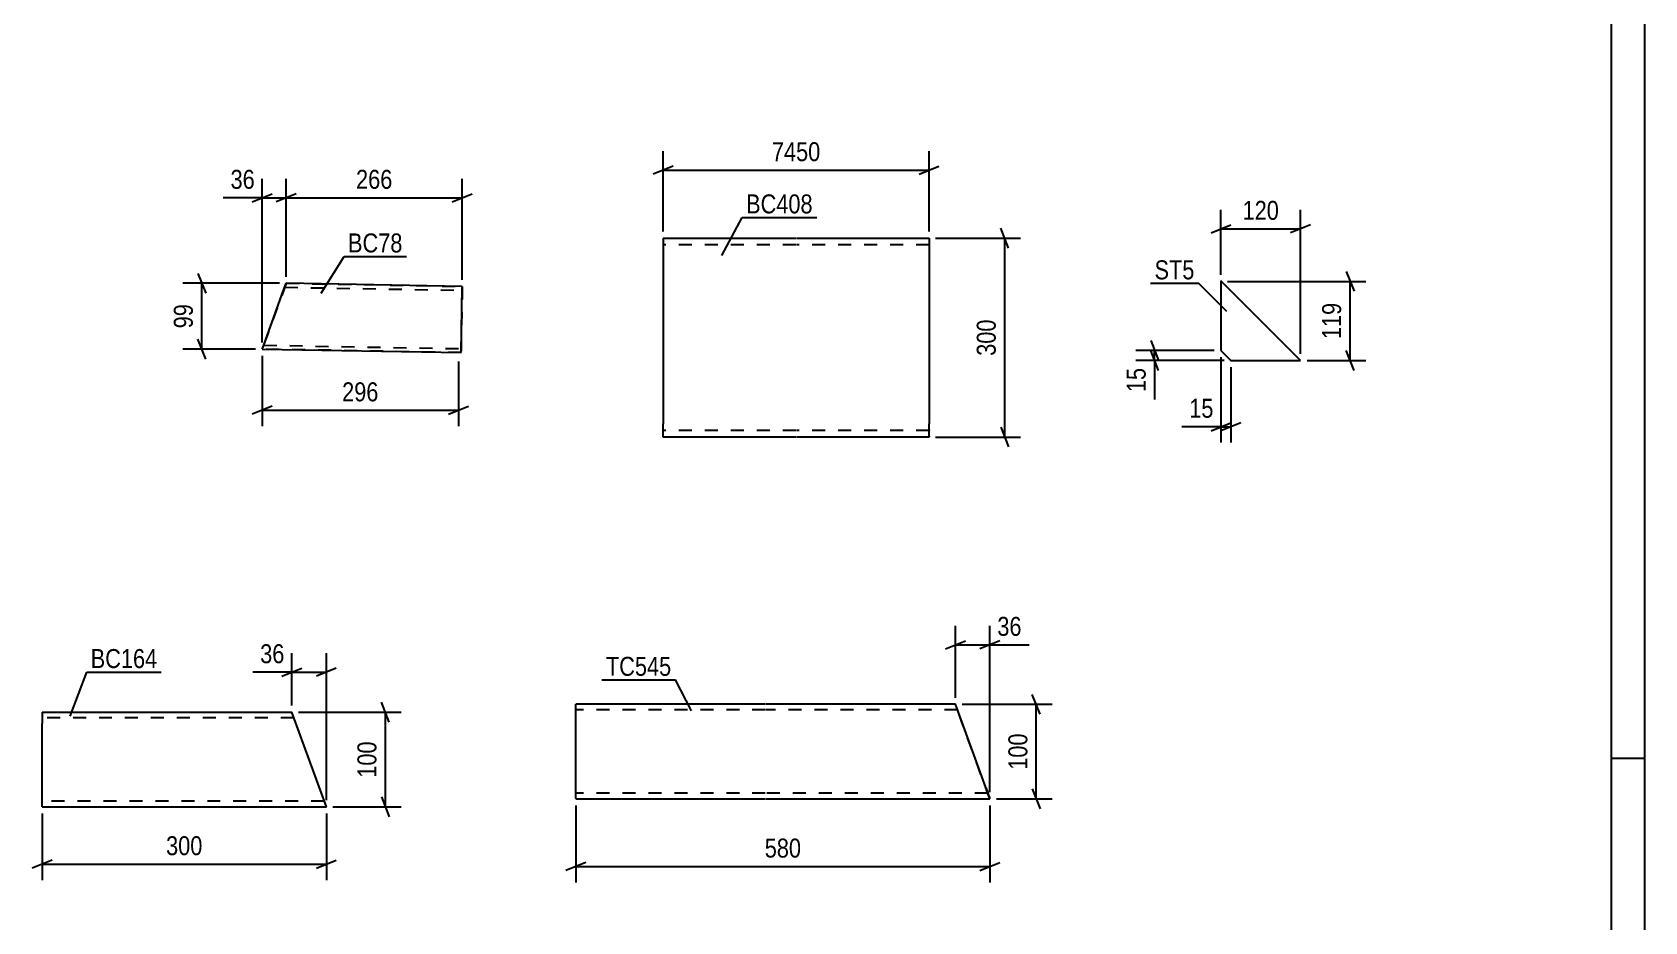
# Model space of a CAD drawing. Header units: millimetres. Extents: x 0 to 841, y 0 to 594.
# Drawn here: x 597.8 to 841, y 273.4 to 407.6 of the extents above; entities that cross this region are included whole.
import ezdxf

# ---------------------------------------------------------------- set-up
doc = ezdxf.new("R2010")
doc.units = ezdxf.units.MM
doc.linetypes.add('DXK_LINE_DOT2', pattern=[3.9198, 1.9599, -1.9599])
doc.styles.add('Arial Narrow', font='ARIALN.TTF', dxfattribs={"height": 0.2})

# ---------------------------------------------------------------- blocks, each defined once
blk = doc.blocks.new('Unknown-761543589-1133 - 10020')
at = {"color": 5, "linetype": 'Continuous'}
for p, q in [((841, 0), (841, 594)), ((836, 5), (836, 589)), ((841, 298), (836, 298))]:
    blk.add_line(p, q, dxfattribs=at)
blk = doc.blocks.new('Part-761543589-10356 - 10355')
at = {"color": 2, "linetype": 'Continuous'}
for p, q in [((599.29, 305.01), (599.29, 303.29)), ((599.29, 305.01), (636.95, 305.01)), ((642.15, 290.72), (636.95, 305.01)), ((599.29, 292.44), (599.29, 303.29)), ((599.29, 290.85), (599.29, 292.44)), ((599.29, 290.72), (599.29, 290.85)), ((599.29, 290.72), (642.15, 290.72))]:
    blk.add_line(p, q, dxfattribs=at)
at = {"color": 7, "linetype": 'DXK_LINE_DOT2'}
for p, q in [((599.29, 305.01), (599.29, 304.88)), ((599.29, 304.88), (599.29, 304.5)), ((637.26, 304.15), (599.29, 304.15)), ((599.29, 291.22), (599.29, 292.44)), ((641.84, 291.58), (599.29, 291.58))]:
    blk.add_line(p, q, dxfattribs=at)
blk = doc.blocks.new('Part-761543589-10460 - 10459')
at = {"color": 2, "linetype": 'Continuous'}
for p, q in [((708.36, 306.2), (679.79, 306.2)), ((679.79, 293.63), (679.79, 306.2)), ((737.03, 306.2), (708.46, 306.2)), ((737.03, 306.2), (737.03, 306.2)), ((741.61, 293.63), (737.03, 306.2)), ((679.79, 292.05), (679.79, 293.63)), ((679.79, 292.05), (679.79, 291.92)), ((679.79, 291.92), (708.36, 291.92)), ((708.46, 291.92), (742.23, 291.92)), ((741.61, 293.63), (742.23, 291.92)), ((742.23, 291.92), (742.23, 291.92))]:
    blk.add_line(p, q, dxfattribs=at)
at = {"color": 7, "linetype": 'DXK_LINE_DOT2'}
for p, q in [((708.36, 305.35), (679.79, 305.35)), ((737.34, 305.35), (708.46, 305.35)), ((742.23, 291.92), (737.03, 306.2)), ((737.34, 305.35), (737.34, 305.35)), ((708.36, 292.77), (679.79, 292.77)), ((679.79, 292.05), (679.79, 291.92)), ((741.92, 292.77), (708.46, 292.77)), ((741.89, 292.84), (741.72, 293.3)), ((741.92, 292.77), (741.89, 292.84)), ((741.92, 292.77), (741.92, 292.77))]:
    blk.add_line(p, q, dxfattribs=at)
blk = doc.blocks.new('Part-761543589-4791 - 4785')
at = {"color": 2, "linetype": 'Continuous'}
for p, q in [((789.08, 358.09), (777.08, 370.09)), ((777.08, 370.09), (777.08, 359.59)), ((777.08, 359.59), (778.58, 358.09)), ((778.58, 358.09), (789.08, 358.09))]:
    blk.add_line(p, q, dxfattribs=at)
blk = doc.blocks.new('Part-761543589-4891 - 4885')
at = {"color": 2, "linetype": 'Continuous'}
for p, q in [((692.95, 376.53), (692.95, 348.53)), ((692.95, 376.53), (712.95, 376.53)), ((713.05, 376.53), (733.05, 376.53)), ((733.05, 376.53), (733.05, 374.53)), ((733.05, 374.53), (733.05, 348.53)), ((692.95, 346.53), (692.95, 348.53)), ((733.05, 346.53), (733.05, 348.53)), ((712.95, 346.53), (692.95, 346.53)), ((733.05, 346.53), (713.05, 346.53))]:
    blk.add_line(p, q, dxfattribs=at)
at = {"color": 7, "linetype": 'DXK_LINE_DOT2'}
for p, q in [((712.95, 375.53), (692.95, 375.53)), ((733.05, 375.53), (713.05, 375.53)), ((733.05, 347.53), (733.05, 348.53)), ((692.95, 347.53), (692.95, 347.61)), ((692.95, 347.53), (692.95, 347.61)), ((712.95, 347.53), (692.95, 347.53)), ((733.05, 347.53), (713.05, 347.53)), ((733.05, 347.61), (733.05, 347.53)), ((733.05, 346.68), (733.05, 346.53))]:
    blk.add_line(p, q, dxfattribs=at)
blk = doc.blocks.new('Part-761543589-2228 - 2221')
at = {"color": 7, "linetype": 'DXK_LINE_DOT2'}
for p, q in [((636.1, 369.73), (632.48, 359.8)), ((636.1, 369.73), (662.65, 369.27)), ((635.74, 368.77), (635.81, 368.96)), ((635.81, 368.96), (635.83, 369)), ((635.83, 369), (635.86, 369.09)), ((635.86, 369.09), (635.88, 369.14)), ((635.88, 369.14), (635.88, 369.14)), ((635.88, 369.14), (662.64, 368.67)), ((635.88, 369.14), (662.64, 368.67)), ((662.65, 369.27), (662.47, 359.27)), ((662.64, 368.67), (662.64, 368.67)), ((632.7, 360.39), (632.7, 360.39)), ((632.7, 360.39), (662.48, 359.87)), ((632.7, 360.39), (662.48, 359.87)), ((662.47, 359.27), (632.48, 359.8)), ((662.48, 359.87), (662.48, 359.87))]:
    blk.add_line(p, q, dxfattribs=at)
at = {"color": 2, "linetype": 'Continuous'}
for p, q in [((635.66, 368.54), (636.1, 369.73)), ((636.1, 369.73), (636.1, 369.73)), ((662.65, 369.27), (636.1, 369.73)), ((632.75, 360.53), (635.66, 368.54)), ((662.47, 359.27), (662.65, 369.27)), ((662.65, 369.27), (662.65, 369.27)), ((632.51, 359.89), (632.61, 360.15)), ((632.61, 360.15), (632.75, 360.53)), ((632.48, 359.8), (632.51, 359.89)), ((632.48, 359.8), (632.48, 359.8)), ((632.48, 359.8), (662.47, 359.27)), ((662.47, 359.27), (662.47, 359.27))]:
    blk.add_line(p, q, dxfattribs=at)
blk = doc.blocks.new('StraightDimension-761543589-10439 - 10355')
at = {"color": 7, "linetype": 'Continuous'}
for p, q in [((599.29, 289.72), (599.29, 279.68)), ((642.15, 289.72), (642.15, 279.68)), ((600.79, 282.68), (597.79, 281.48)), ((640.65, 281.48), (643.65, 282.68)), ((599.29, 282.08), (642.15, 282.08))]:
    blk.add_line(p, q, dxfattribs=at)
at = {"color": 0}
blk.add_wipeout([(624.06, 282.83), (624.06, 287.03), (617.38, 287.03), (617.38, 282.83)], dxfattribs=at)
at = {"color": 3, "style": 'Arial Narrow'}
blk.add_text('300', height=2.863, dxfattribs=at).set_placement((617.98, 283.43))
blk = doc.blocks.new('StraightDimension-761543589-10362 - 10355')
at = {"color": 7, "linetype": 'Continuous'}
for p, q in [((636.95, 306.01), (636.95, 313.9)), ((642.15, 291.72), (642.15, 313.9)), ((635.45, 310.45), (638.45, 311.65)), ((643.65, 311.65), (640.65, 310.45)), ((636.95, 311.05), (642.15, 311.05))]:
    blk.add_line(p, q, dxfattribs=at)
at = {"color": 0}
blk.add_wipeout([(636.43, 311.8), (636.43, 316), (631.57, 316), (631.57, 311.8)], dxfattribs=at)
at = {"color": 7, "linetype": 'Continuous'}
blk.add_line((636.95, 311.05), (631.04, 311.05), dxfattribs=at)
blk.add_line((636.95, 311.05), (631.04, 311.05), dxfattribs=at)
at = {"color": 3, "style": 'Arial Narrow'}
blk.add_text('36', height=2.863, dxfattribs=at).set_placement((632.17, 312.4))
blk = doc.blocks.new('StraightDimension-761543589-10414 - 10355')
at = {"color": 7, "linetype": 'Continuous'}
for p, q in [((651.65, 303.51), (650.45, 306.51)), ((637.95, 305.01), (653.45, 305.01)), ((651.05, 290.72), (651.05, 305.01)), ((650.45, 292.22), (651.65, 289.22)), ((643.15, 290.72), (653.45, 290.72))]:
    blk.add_line(p, q, dxfattribs=at)
at = {"color": 0}
blk.add_wipeout([(650.3, 301.21), (646.1, 301.21), (646.1, 294.52), (650.3, 294.52)], dxfattribs=at)
at = {"color": 3, "style": 'Arial Narrow'}
blk.add_text('100', height=2.863, rotation=90.0002, dxfattribs=at).set_placement((649.7, 295.12))
blk = doc.blocks.new('StraightDimension-761543589-10489 - 10459')
at = {"color": 7, "linetype": 'Continuous'}
for p, q in [((749.83, 304.7), (748.63, 307.7)), ((738.03, 306.2), (751.63, 306.2)), ((749.23, 291.92), (749.23, 306.2)), ((743.23, 291.92), (751.63, 291.92)), ((748.63, 293.42), (749.83, 290.42))]:
    blk.add_line(p, q, dxfattribs=at)
at = {"color": 0}
blk.add_wipeout([(748.48, 302.4), (744.28, 302.4), (744.28, 295.72), (748.48, 295.72)], dxfattribs=at)
at = {"color": 3, "style": 'Arial Narrow'}
blk.add_text('100', height=2.863, rotation=90.0002, dxfattribs=at).set_placement((747.88, 296.32))
blk = doc.blocks.new('StraightDimension-761543589-10508 - 10459')
at = {"color": 7, "linetype": 'Continuous'}
for p, q in [((679.79, 290.92), (679.79, 279.32)), ((742.23, 290.92), (742.23, 279.32)), ((681.29, 282.32), (678.29, 281.12)), ((740.73, 281.12), (743.73, 282.32)), ((679.79, 281.72), (742.23, 281.72))]:
    blk.add_line(p, q, dxfattribs=at)
at = {"color": 0}
blk.add_wipeout([(714.35, 282.47), (714.35, 286.67), (707.67, 286.67), (707.67, 282.47)], dxfattribs=at)
at = {"color": 3, "style": 'Arial Narrow'}
blk.add_text('580', height=2.863, dxfattribs=at).set_placement((708.27, 283.07))
blk = doc.blocks.new('StraightDimension-761543589-10467 - 10459')
at = {"color": 7, "linetype": 'Continuous'}
for p, q in [((737.03, 307.2), (737.03, 318.03)), ((742.23, 292.92), (742.23, 318.03)), ((735.53, 314.58), (738.53, 315.78)), ((737.03, 315.18), (742.23, 315.18)), ((743.73, 315.78), (740.73, 314.58))]:
    blk.add_line(p, q, dxfattribs=at)
at = {"color": 0}
blk.add_wipeout([(747.61, 315.93), (747.61, 320.13), (742.75, 320.13), (742.75, 315.93)], dxfattribs=at)
at = {"color": 7, "linetype": 'Continuous'}
blk.add_line((742.23, 315.18), (748.14, 315.18), dxfattribs=at)
blk.add_line((742.23, 315.18), (748.14, 315.18), dxfattribs=at)
at = {"color": 3, "style": 'Arial Narrow'}
blk.add_text('36', height=2.863, dxfattribs=at).set_placement((743.35, 316.53))
blk = doc.blocks.new('StraightDimension-761543589-4819 - 4785')
at = {"color": 7, "linetype": 'Continuous'}
for p, q in [((766.48, 361.09), (767.68, 358.09)), ((776.08, 359.59), (764.23, 359.59)), ((777.58, 358.09), (764.23, 358.09)), ((767.68, 356.59), (766.48, 359.59)), ((767.08, 358.09), (767.08, 359.59))]:
    blk.add_line(p, q, dxfattribs=at)
at = {"color": 0}
blk.add_wipeout([(766.33, 357.57), (762.13, 357.57), (762.13, 352.71), (766.33, 352.71)], dxfattribs=at)
at = {"color": 7, "linetype": 'Continuous'}
blk.add_line((767.08, 358.09), (767.08, 352.19), dxfattribs=at)
blk.add_line((767.08, 358.09), (767.08, 352.19), dxfattribs=at)
at = {"color": 3, "style": 'Arial Narrow'}
blk.add_text('15', height=2.863, rotation=90.0002, dxfattribs=at).set_placement((765.73, 353.31))
blk = doc.blocks.new('StraightDimension-761543589-4793 - 4785')
at = {"color": 7, "linetype": 'Continuous'}
for p, q in [((777.08, 358.59), (777.08, 345.69)), ((778.58, 357.09), (778.58, 345.69)), ((775.58, 347.49), (778.58, 348.69)), ((780.08, 348.69), (777.08, 347.49)), ((777.08, 348.09), (778.58, 348.09))]:
    blk.add_line(p, q, dxfattribs=at)
at = {"color": 0}
blk.add_wipeout([(776.55, 348.84), (776.55, 353.04), (771.7, 353.04), (771.7, 348.84)], dxfattribs=at)
at = {"color": 7, "linetype": 'Continuous'}
blk.add_line((777.08, 348.09), (771.17, 348.09), dxfattribs=at)
blk.add_line((777.08, 348.09), (771.17, 348.09), dxfattribs=at)
at = {"color": 3, "style": 'Arial Narrow'}
blk.add_text('15', height=2.863, dxfattribs=at).set_placement((772.3, 349.44))
blk = doc.blocks.new('StraightDimension-761543589-4804 - 4785')
at = {"color": 7, "linetype": 'Continuous'}
for p, q in [((777.08, 371.02), (777.08, 380.81)), ((789.08, 359.09), (789.08, 380.81)), ((775.58, 377.36), (778.58, 378.56)), ((777.08, 377.96), (789.08, 377.96)), ((790.58, 378.56), (787.58, 377.36))]:
    blk.add_line(p, q, dxfattribs=at)
at = {"color": 0}
blk.add_wipeout([(786.42, 378.71), (786.42, 382.91), (779.74, 382.91), (779.74, 378.71)], dxfattribs=at)
at = {"color": 3, "style": 'Arial Narrow'}
blk.add_text('120', height=2.863, dxfattribs=at).set_placement((780.34, 379.31))
blk = doc.blocks.new('StraightDimension-761543589-4830 - 4785')
at = {"color": 7, "linetype": 'Continuous'}
for p, q in [((778.08, 370.02), (798.95, 370.02)), ((795.95, 371.52), (797.15, 368.52)), ((796.55, 358.09), (796.55, 370.02)), ((790.08, 358.09), (798.95, 358.09)), ((797.15, 356.59), (795.95, 359.59))]:
    blk.add_line(p, q, dxfattribs=at)
at = {"color": 0}
blk.add_wipeout([(795.8, 367.4), (791.6, 367.4), (791.6, 360.71), (795.8, 360.71)], dxfattribs=at)
at = {"color": 3, "style": 'Arial Narrow'}
blk.add_text('119', height=2.863, rotation=90.0002, dxfattribs=at).set_placement((795.2, 361.31))
blk = doc.blocks.new('StraightDimension-761543589-4904 - 4885')
at = {"color": 7, "linetype": 'Continuous'}
for p, q in [((692.95, 377.53), (692.95, 389.66)), ((733.05, 377.53), (733.05, 389.66)), ((694.45, 387.41), (691.45, 386.21)), ((692.95, 386.81), (733.05, 386.81)), ((731.55, 386.21), (734.55, 387.41))]:
    blk.add_line(p, q, dxfattribs=at)
at = {"color": 0}
blk.add_wipeout([(717.26, 387.56), (717.26, 391.76), (708.75, 391.76), (708.75, 387.56)], dxfattribs=at)
at = {"color": 3, "style": 'Arial Narrow'}
blk.add_text('7450', height=2.863, dxfattribs=at).set_placement((709.35, 388.16))
blk = doc.blocks.new('StraightDimension-761543589-9219 - 4885')
at = {"color": 7, "linetype": 'Continuous'}
for p, q in [((745.06, 375.03), (743.86, 378.03)), ((734.05, 376.53), (746.86, 376.53)), ((744.46, 346.53), (744.46, 376.53)), ((743.86, 348.03), (745.06, 345.03)), ((734.05, 346.53), (746.86, 346.53))]:
    blk.add_line(p, q, dxfattribs=at)
at = {"color": 0}
blk.add_wipeout([(743.71, 364.87), (739.51, 364.87), (739.51, 358.19), (743.71, 358.19)], dxfattribs=at)
at = {"color": 3, "style": 'Arial Narrow'}
blk.add_text('300', height=2.863, rotation=90.0002, dxfattribs=at).set_placement((743.11, 358.79))
blk = doc.blocks.new('StraightDimension-761543589-2231 - 2221')
at = {"color": 7, "linetype": 'Continuous'}
for p, q in [((635.1, 369.73), (620.51, 369.73)), ((622.76, 371.23), (623.96, 368.23)), ((623.36, 359.8), (623.36, 369.73)), ((623.96, 358.3), (622.76, 361.3)), ((631.48, 359.8), (620.51, 359.8))]:
    blk.add_line(p, q, dxfattribs=at)
at = {"color": 0}
blk.add_wipeout([(622.61, 367.19), (618.41, 367.19), (618.41, 362.34), (622.61, 362.34)], dxfattribs=at)
at = {"color": 3, "style": 'Arial Narrow'}
blk.add_text('99', height=2.863, rotation=90.0002, dxfattribs=at).set_placement((622.01, 362.94))
blk = doc.blocks.new('StraightDimension-761543589-2288 - 2221')
at = {"color": 7, "linetype": 'Continuous'}
for p, q in [((632.48, 358.8), (632.48, 348.17)), ((662.07, 357.93), (662.07, 348.17)), ((633.98, 351.17), (630.98, 349.97)), ((632.48, 350.57), (662.07, 350.57)), ((660.57, 349.97), (663.57, 351.17))]:
    blk.add_line(p, q, dxfattribs=at)
at = {"color": 0}
blk.add_wipeout([(650.62, 351.32), (650.62, 355.52), (643.93, 355.52), (643.93, 351.32)], dxfattribs=at)
at = {"color": 3, "style": 'Arial Narrow'}
blk.add_text('296', height=2.863, dxfattribs=at).set_placement((644.53, 351.92))
blk = doc.blocks.new('StraightDimension-761543589-2253 - 2221')
at = {"color": 7, "linetype": 'Continuous'}
for p, q in [((636.1, 370.73), (636.1, 385.49)), ((662.65, 370.27), (662.65, 385.49)), ((637.6, 383.24), (634.6, 382.04)), ((636.1, 382.64), (662.65, 382.64)), ((661.15, 382.04), (664.15, 383.24))]:
    blk.add_line(p, q, dxfattribs=at)
at = {"color": 0}
blk.add_wipeout([(652.71, 383.39), (652.71, 387.59), (646.03, 387.59), (646.03, 383.39)], dxfattribs=at)
at = {"color": 3, "style": 'Arial Narrow'}
blk.add_text('266', height=2.863, dxfattribs=at).set_placement((646.63, 383.99))
blk = doc.blocks.new('StraightDimension-761543589-2270 - 2221')
at = {"color": 7, "linetype": 'Continuous'}
for p, q in [((632.48, 360.8), (632.48, 385.49)), ((636.1, 370.73), (636.1, 385.49)), ((630.98, 382.04), (633.98, 383.24)), ((632.48, 382.64), (636.1, 382.64)), ((637.6, 383.24), (634.6, 382.04))]:
    blk.add_line(p, q, dxfattribs=at)
at = {"color": 0}
blk.add_wipeout([(631.95, 383.39), (631.95, 387.59), (627.1, 387.59), (627.1, 383.39)], dxfattribs=at)
at = {"color": 7, "linetype": 'Continuous'}
blk.add_line((632.48, 382.64), (626.57, 382.64), dxfattribs=at)
blk.add_line((632.48, 382.64), (626.57, 382.64), dxfattribs=at)
at = {"color": 3, "style": 'Arial Narrow'}
blk.add_text('36', height=2.863, dxfattribs=at).set_placement((627.7, 383.99))
blk = doc.blocks.new('Mark-761543589-10449 - 10355')
at = {"color": 0}
blk.add_wipeout([(616.66, 311.67), (616.66, 314.67), (606.61, 314.67), (606.61, 311.67)], dxfattribs=at)
blk.add_wipeout([(616.66, 311.67), (616.66, 314.67), (606.61, 314.67), (606.61, 311.67)], dxfattribs=at)
at = {"color": 30, "linetype": 'Continuous'}
for p, q in [((603.51, 304.43), (606.01, 311.07)), ((606.01, 311.07), (617.26, 311.07))]:
    blk.add_line(p, q, dxfattribs=at)
at = {"color": 3, "style": 'Arial Narrow'}
blk.add_text('BC164', height=2.863, dxfattribs=at).set_placement((606.61, 311.67))
blk = doc.blocks.new('Mark-761543589-10482 - 10459')
at = {"color": 0}
blk.add_wipeout([(694.19, 310.5), (694.19, 313.5), (684.32, 313.5), (684.32, 310.5)], dxfattribs=at)
blk.add_wipeout([(694.19, 310.5), (694.19, 313.5), (684.32, 313.5), (684.32, 310.5)], dxfattribs=at)
at = {"color": 30, "linetype": 'Continuous'}
for p in [(683.72, 309.9), (697.24, 305.22)]:
    blk.add_line(p, (694.79, 309.9), dxfattribs=at)
at = {"color": 3, "style": 'Arial Narrow'}
blk.add_text('TC545', height=2.863, dxfattribs=at).set_placement((684.32, 310.5))
blk = doc.blocks.new('Mark-761543589-4787 - 4785')
at = {"color": 0}
blk.add_wipeout([(773.09, 370.33), (773.09, 373.33), (767.06, 373.33), (767.06, 370.33)], dxfattribs=at)
blk.add_wipeout([(773.09, 370.33), (773.09, 373.33), (767.06, 373.33), (767.06, 370.33)], dxfattribs=at)
at = {"color": 30, "linetype": 'Continuous'}
for p in [(766.46, 369.73), (777.99, 365.5)]:
    blk.add_line(p, (773.69, 369.73), dxfattribs=at)
at = {"color": 3, "style": 'Arial Narrow'}
blk.add_text('ST5', height=2.863, dxfattribs=at).set_placement((767.06, 370.33))
blk = doc.blocks.new('Mark-761543589-4887 - 4885')
at = {"color": 0}
blk.add_wipeout([(715.51, 380.28), (715.51, 383.28), (705.46, 383.28), (705.46, 380.28)], dxfattribs=at)
blk.add_wipeout([(715.51, 380.28), (715.51, 383.28), (705.46, 383.28), (705.46, 380.28)], dxfattribs=at)
at = {"color": 30, "linetype": 'Continuous'}
for p, q in [((701.78, 373.94), (704.86, 379.68)), ((704.86, 379.68), (716.11, 379.68))]:
    blk.add_line(p, q, dxfattribs=at)
at = {"color": 3, "style": 'Arial Narrow'}
blk.add_text('BC408', height=2.863, dxfattribs=at).set_placement((705.46, 380.28))
blk = doc.blocks.new('Mark-761543589-2224 - 2221')
at = {"color": 0}
blk.add_wipeout([(653.64, 374.39), (653.64, 377.39), (645.42, 377.39), (645.42, 374.39)], dxfattribs=at)
blk.add_wipeout([(653.64, 374.39), (653.64, 377.39), (645.42, 377.39), (645.42, 374.39)], dxfattribs=at)
at = {"color": 30, "linetype": 'Continuous'}
for p, q in [((641.39, 368.25), (644.82, 373.79)), ((644.82, 373.79), (654.24, 373.79))]:
    blk.add_line(p, q, dxfattribs=at)
at = {"color": 3, "style": 'Arial Narrow'}
blk.add_text('BC78', height=2.863, dxfattribs=at).set_placement((645.42, 374.39))

msp = doc.modelspace()

# ---------------------------------------------------------------- block references
for name in ['Unknown-761543589-1133 - 10020', 'Part-761543589-4891 - 4885', 'Part-761543589-2228 - 2221', 'Part-761543589-4791 - 4785', 'Part-761543589-10356 - 10355', 'Part-761543589-10460 - 10459']:
    msp.add_blockref(name, (0, 0))

# ---------------------------------------------------------------- next in the draw order: block references
for name in ['StraightDimension-761543589-4904 - 4885', 'StraightDimension-761543589-2231 - 2221', 'StraightDimension-761543589-4819 - 4785', 'Mark-761543589-10449 - 10355', 'StraightDimension-761543589-10362 - 10355', 'Mark-761543589-10482 - 10459', 'StraightDimension-761543589-10489 - 10459', 'StraightDimension-761543589-10439 - 10355']:
    msp.add_blockref(name, (0, 0))

# ---------------------------------------------------------------- next in the draw order: block references
for name in ['StraightDimension-761543589-2253 - 2221', 'Mark-761543589-4887 - 4885', 'StraightDimension-761543589-9219 - 4885', 'StraightDimension-761543589-2288 - 2221', 'StraightDimension-761543589-4793 - 4785', 'StraightDimension-761543589-10467 - 10459', 'StraightDimension-761543589-10414 - 10355', 'StraightDimension-761543589-10508 - 10459']:
    msp.add_blockref(name, (0, 0))

# ---------------------------------------------------------------- next in the draw order: block references
for name in ['StraightDimension-761543589-2270 - 2221', 'StraightDimension-761543589-4804 - 4785', 'Mark-761543589-2224 - 2221']:
    msp.add_blockref(name, (0, 0))

# ---------------------------------------------------------------- next in the draw order: block references
msp.add_blockref('StraightDimension-761543589-4830 - 4785', (0, 0))

# ---------------------------------------------------------------- next in the draw order: block references
msp.add_blockref('Mark-761543589-4787 - 4785', (0, 0))

doc.saveas('drawing.dxf')
